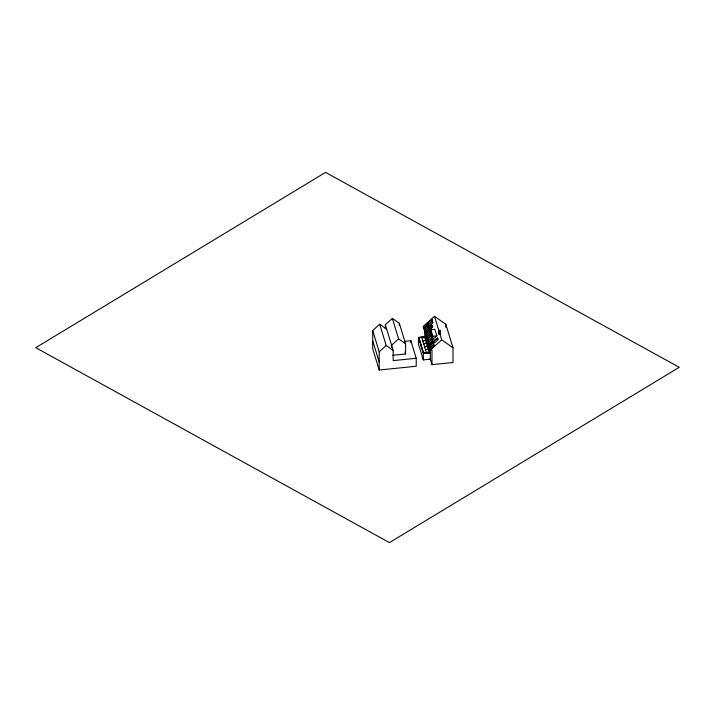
<?xml version="1.0" encoding="UTF-8"?>
<svg xmlns="http://www.w3.org/2000/svg" width="715" height="715" viewBox="0 0 715 715"><rect width="100%" height="100%" fill="white"/><g stroke="black" fill="none" stroke-linecap="round" stroke-linejoin="round"><path stroke-width="1.07" d="M404.824 341.296L410.848 340.689L416.219 358.278L416.219 366.25L379.191 370.021L372.694 348.732L372.694 330.562L379.692 324.208L386.681 329.141M385.349 328.837L385.349 324.762L392.347 318.407L399.345 323.332L405.593 343.79L405.593 353.979L392.669 355.292M379.191 370.021L379.191 351.852L386.189 345.497L379.692 324.208M392.347 318.407L398.595 338.856L391.597 345.211L391.597 347.249M434.488 316.289L423.164 326.576L430.358 350.144L431.967 349.975L431.967 364.65L453.015 362.505L453.015 347.839L445.82 324.27L434.488 316.289L441.691 339.857L453.015 347.839M430.752 349.242L423.754 326.478L427.257 323.296L434.255 346.06L430.689 349.197L434.255 346.06M431.788 319.283L427.758 322.84L428.812 326.29L432.843 322.733L431.726 319.239L432.843 322.733M427.793 325.048L424.29 328.23L427.82 325.012M428.294 324.61L432.307 320.964L428.267 324.521M424.799 329.901L428.356 326.764M424.889 330.026L428.303 326.719M428.964 326.8C436.409 321.062 425.72 326.791 429.858 329.57L432.504 327.166L431.61 324.395M428.893 328.525L425.362 331.742L428.839 328.471M429.384 328.176L432.021 325.745M432.504 327.166L429.858 329.57M429.429 330.276L425.899 333.494L429.366 330.232M426.471 335.21L429.965 332.028L426.489 335.29M430.502 333.78L426.962 336.997L430.528 333.869M431.065 335.621L427.561 338.803M427.499 338.758L431.038 335.541M431.574 337.292L428.07 340.474M428.571 342.262L432.048 338.999M432.879 339.464L436.856 335.862L434.845 329.293L430.877 329.695L430.877 332.904L432.879 339.464L432.879 336.264L430.877 329.695M432.647 340.796L429.107 344.013L432.584 340.751M433.496 341.645L437.473 338.034L437.982 339.562C432.289 346.704 432.021 340.796 437.535 338.079L437.982 339.562M429.644 345.774L433.183 342.556L429.617 345.685M430.242 347.57L433.719 344.308M430.358 350.144L441.691 339.857M424.737 337.328L421.913 338.115L426.337 352.611L429.143 351.753L424.755 337.391M422.815 341.082L425.64 340.295M422.788 341.001L425.622 340.224M426.515 343.129L423.673 343.906L426.489 343.048M424.585 346.891L427.418 346.105M424.558 346.802L427.4 346.033M425.434 349.644L428.285 348.938M438.653 330.553L440.109 330.401L440.422 331.411L440.422 333.994L438.965 334.146L438.653 330.553L438.965 334.146M438.965 331.563L440.422 331.411M418.463 337.426L425.461 336.711L430.296 352.531L430.296 359.18L423.298 359.895L418.463 344.067L418.463 337.426L423.298 353.246L423.298 359.895M418.802 337.56L425.219 336.908L429.947 352.638L423.539 353.29L418.802 337.56L423.539 353.29M418.802 337.802L425.219 336.908M432.879 336.264L436.856 335.862M423.539 353.049L429.947 352.638M423.298 353.246L430.296 352.531M416.219 358.278L393.187 360.619L393.187 350.43L385.349 324.762M398.595 338.856L405.593 343.79M386.189 345.497L393.187 350.43M432.075 339.08L428.544 342.181M433.746 344.389L430.216 347.481M430.081 358.501L431.967 364.65M404.958 351.914L405.593 353.979M372.694 330.562L379.191 351.852M372.694 340.751L379.191 362.049M445.82 324.27L445.82 327.416M440.109 330.401L440.109 332.984M424.764 329.561L424.764 336.89M410.848 340.689L410.848 342.682M399.345 323.332L399.345 325.379M325.566 172.395L35.75 347.696L389.443 542.605L679.25 367.304L325.566 172.395"/></g></svg>
